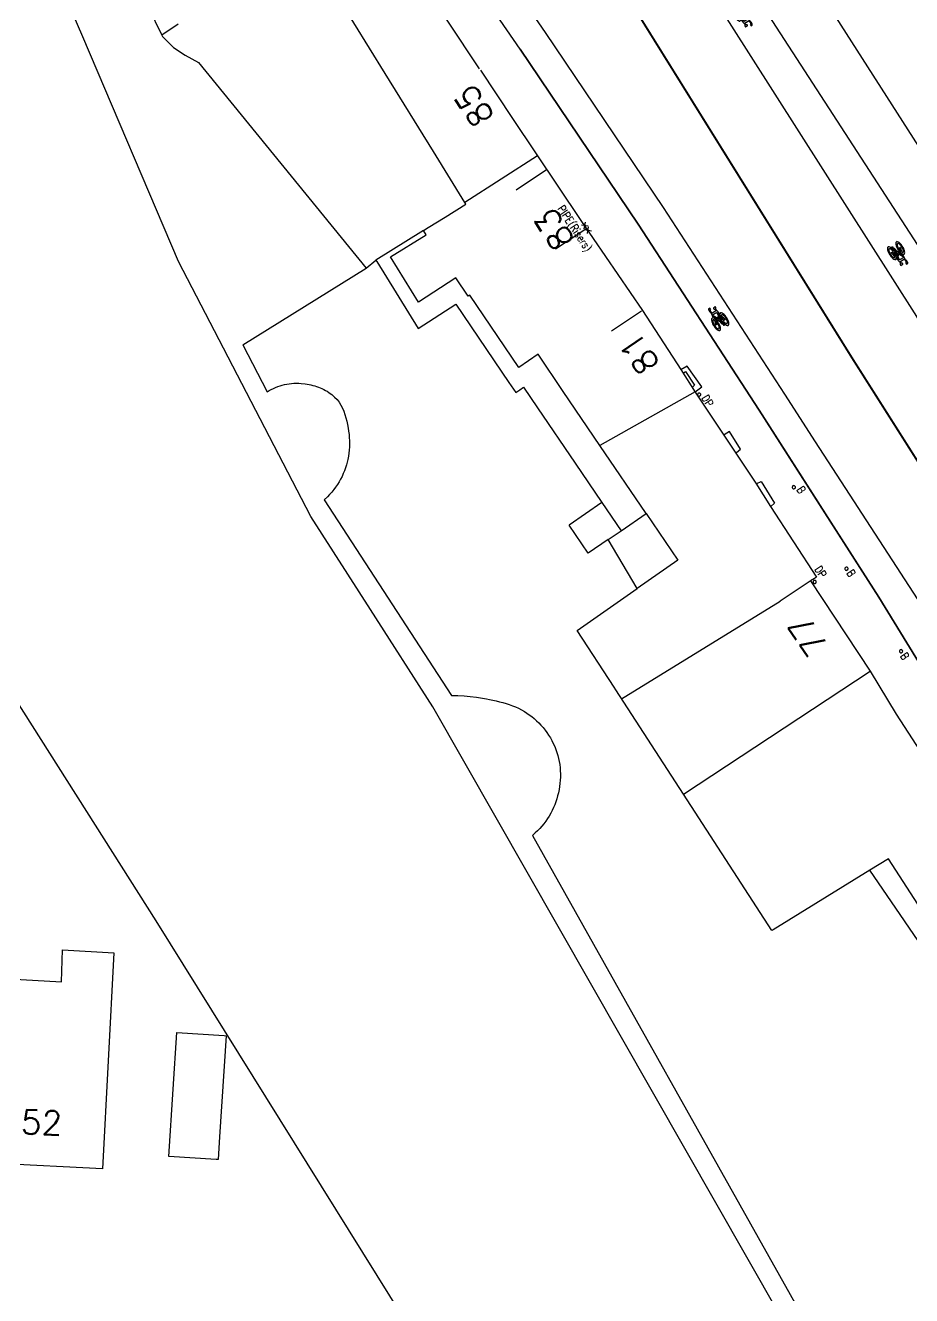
# Model space of a CAD drawing. Extents: x 427500 to 429848, y 434500 to 436505.
# Drawn here: x 427753.8 to 427798.1, y 436315.7 to 436379.2 of the extents above; entities that cross this region are included whole.
import ezdxf

# ---------------------------------------------------------------- set-up
doc = ezdxf.new("R2010")
doc.units = 0
doc.linetypes.add('1004', pattern=[6, 4, -2])
doc.layers.get('0').update_dxf_attribs({"color": 222})
for name, color, linetype in [('KTS_LINES', 7, 'Continuous'), ('LPTIP_Ex_Base', 8, 'Continuous'), ('PRO-MARKINGS', 7, 'Continuous'), ('PROPOSED', 1, 'Continuous')]:
    doc.layers.add(name, color=color, linetype=linetype)
doc.styles.add('MtXpl_Romans', font='romans__.ttf')
doc.styles.get("Standard").update_dxf_attribs({"font": 'romans.shx'})

# ---------------------------------------------------------------- blocks, each defined once
blk = doc.blocks.new('CIRCL')
at = {"color": 0, "linetype": 'ByBlock', "flags": 128}
for points in [[(0.5, 0), (0.475, 0.154), (0.404, 0.293), (0.293, 0.404), (0.154, 0.475), (0, 0.5), (-0.154, 0.475), (-0.293, 0.404), (-0.404, 0.293), (-0.475, 0.154), (-0.5, 0), (-0.475, -0.154), (-0.404, -0.293), (-0.293, -0.404), (-0.154, -0.475), (0, -0.5), (0.154, -0.475), (0.293, -0.404), (0.404, -0.293), (0.475, -0.154)], [(0.5, 0), (0.475, -0.154)]]:
    blk.add_lwpolyline(points, dxfattribs=at)
blk = doc.blocks.new('CROSS_1')
at = {"color": 0, "linetype": 'ByBlock', "flags": 128}
for points in [[(-0.5, 0.5), (0.5, -0.5)], [(0.5, 0.5), (-0.5, -0.5)]]:
    blk.add_lwpolyline(points, dxfattribs=at)
blk = doc.blocks.new('Bicycle-1057S')
h = blk.add_hatch(color=0)
h.dxf.hatch_style = 1
edge = h.paths.add_edge_path()
edge.add_arc((0.126, -0.094), 0.0265, 129.14176, 144.29195)
edge.add_arc((0.109, -0.082), 0.00544, 145.25426, 218.10853)
edge.add_arc((0.12, -0.073), 0.0199, 218.10853, 242.74374)
edge.add_arc((0.132, -0.049), 0.047, 242.74374, 256.11408)
edge.add_line((0.121, -0.094), (0.121, -0.109))
edge.add_line((0.121, -0.109), (0.171, -0.109))
edge.add_line((0.171, -0.109), (0.171, -0.086))
edge.add_line((0.171, -0.086), (0.236, -0.075))
edge.add_arc((0.294, 0.025), 0.116, 239.79269, 250.14899)
edge.add_arc((0.335, 0.139), 0.237, 250.14899, 261.49486)
edge.add_arc((0.363, 0.322), 0.422, 261.49486, 265.579)
edge.add_line((0.33, -0.099), (0.33, -0.111))
edge.add_arc((0.365, -1.095), 0.985, 92.03645, 98.71012)
edge.add_arc((0.3, -0.672), 0.557, 98.71012, 110.29757)
edge.add_arc((0.202, -0.408), 0.275, 110.29757, 131.76257)
edge.add_arc((0.057, -0.245), 0.0571, 131.76257, 180)
edge.add_arc((0.057, -0.245), 0.0571, 180, 228.23743)
edge.add_arc((0.202, -0.082), 0.275, 228.23743, 249.70243)
edge.add_arc((0.3, 0.182), 0.557, 249.70243, 261.28988)
edge.add_arc((0.365, 0.605), 0.985, 261.28988, 270)
edge.add_arc((0.365, 0.605), 0.985, 270, 278.71012)
edge.add_arc((0.43, 0.182), 0.557, 278.71012, 290.29757)
edge.add_arc((0.528, -0.082), 0.275, 290.29757, 311.76257)
edge.add_arc((0.673, -0.245), 0.0571, 311.76257, 360)
edge.add_arc((0.673, -0.245), 0.0571, 0, 48.23743)
edge.add_arc((0.528, -0.408), 0.275, 48.23743, 51.44869)
edge.add_line((0.699, -0.192), (0.956, -0.139))
edge.add_line((0.956, -0.139), (1.026, -0.149))
edge.add_arc((1.047, -0.145), 0.0216, 192.75229, 229.45567)
edge.add_arc((1.082, -0.102), 0.0766, 230.30149, 254.76939)
edge.add_arc((1.137, 0.09), 0.277, 254.21634, 263.95887)
edge.add_arc((1.111, -0.158), 0.0274, 263.33779, 292.27226)
edge.add_arc((1.118, -0.177), 0.00668, 300.23628, 358.28817)
edge.add_line((1.125, -0.178), (1.125, -0.069))
edge.add_arc((1.114, -0.07), 0.0109, 2.66115, 38.31498)
edge.add_arc((1.111, -0.073), 0.0152, 38.31498, 73.21773)
edge.add_arc((1.093, -0.132), 0.0768, 73.21773, 98.60632)
edge.add_arc((1.086, -0.088), 0.0331, 98.60632, 134.88022)
edge.add_line((1.063, -0.065), (1.033, -0.115))
edge.add_line((1.033, -0.115), (0.94, -0.101))
edge.add_line((0.94, -0.101), (0.94, 0.139))
edge.add_line((0.94, 0.139), (0.985, 0.135))
edge.add_arc((1.016, 0.332), 0.2, 260.93273, 290.38012)
edge.add_arc((1.105, 0.109), 0.0412, 71.00971, 118.23339, ccw=False)
edge.add_arc((1.116, 0.139), 0.00922, 6.47258, 70.69734, ccw=False)
edge.add_line((1.125, 0.14), (1.125, 0.09))
edge.add_line((1.125, 0.09), (1.215, 0.09))
edge.add_line((1.215, 0.09), (1.215, 0.155))
edge.add_arc((1.2, 0.153), 0.0157, 9.24225, 38.24503)
edge.add_arc((1.176, 0.134), 0.0458, 38.24503, 62.4014)
edge.add_arc((1.144, 0.074), 0.114, 62.4014, 80.15997)
edge.add_arc((1.117, -0.084), 0.273, 80.15997, 97.39464)
edge.add_arc((1.102, 0.033), 0.155, 97.39464, 115.94183)
edge.add_arc((1.009, 0.223), 0.0561, 265.44294, 296.48081, ccw=False)
edge.add_line((1.004, 0.167), (0.704, 0.196))
edge.add_arc((0.528, 0.407), 0.275, 309.87493, 311.78208)
edge.add_arc((0.673, 0.245), 0.0572, 311.78208, 360)
edge.add_arc((0.673, 0.245), 0.0572, 360, 408.21792)
edge.add_arc((0.528, 0.083), 0.275, 48.21792, 69.68965)
edge.add_arc((0.43, -0.182), 0.557, 69.68965, 81.284)
edge.add_arc((0.365, -0.604), 0.984, 81.284, 90)
edge.add_arc((0.365, -0.604), 0.984, 90, 98.716)
edge.add_arc((0.3, -0.182), 0.557, 98.716, 110.31035)
edge.add_arc((0.202, 0.083), 0.275, 110.31035, 131.78208)
edge.add_arc((0.057, 0.245), 0.0572, 131.78208, 180)
edge.add_arc((0.057, 0.245), 0.0572, 180, 228.21792)
edge.add_arc((0.202, 0.407), 0.275, 228.21792, 249.68965)
edge.add_arc((0.3, 0.672), 0.557, 249.68965, 261.284)
edge.add_arc((0.365, 1.094), 0.984, 261.284, 270)
edge.add_arc((0.365, 1.094), 0.984, 270, 278.716)
edge.add_arc((0.43, 0.672), 0.557, 278.716, 290.31035)
edge.add_arc((0.528, 0.407), 0.275, 290.31035, 298.74003)
edge.add_line((0.66, 0.166), (0.705, 0.162))
edge.add_line((0.705, 0.162), (0.409, 0.007))
edge.add_arc((0.362, -0.412), 0.422, 83.63101, 90)
edge.add_arc((0.362, -0.412), 0.422, 90, 98.50514)
edge.add_arc((0.335, -0.229), 0.237, 98.50514, 109.85101)
edge.add_arc((0.294, -0.115), 0.116, 109.85101, 131.07537)
edge.add_arc((0.233, -0.045), 0.0229, 131.07537, 180)
edge.add_arc((0.233, -0.045), 0.0229, 180, 222.68705)
edge.add_line((0.216, -0.061), (0.171, -0.068))
edge.add_line((0.171, -0.068), (0.171, -0.053))
edge.add_line((0.171, -0.053), (0.121, -0.053))
edge.add_line((0.121, -0.053), (0.121, -0.068))
edge.add_arc((0.13, -0.105), 0.0376, 103.02198, 123.3282)
edge = h.paths.add_edge_path(flags=16)
edge.add_line((0.801, 0.153), (0.85, 0.148))
edge.add_line((0.85, 0.148), (0.85, -0.091))
edge.add_line((0.85, -0.091), (0.515, -0.046))
edge.add_arc((0.492, -0.045), 0.0229, 357.68811, 360)
edge.add_arc((0.492, -0.045), 0.0229, 360, 405.67706)
edge.add_line((0.508, -0.029), (0.558, -0.02))
edge.add_line((0.558, -0.02), (0.558, -0.035))
edge.add_line((0.558, -0.035), (0.607, -0.035))
edge.add_line((0.607, -0.035), (0.607, -0.02))
edge.add_arc((0.596, 0.022), 0.0434, 284.70999, 308.66249)
edge.add_arc((0.619, -0.007), 0.00661, 308.66249, 417.05496)
edge.add_arc((0.597, -0.04), 0.0465, 57.05496, 77.92545)
edge.add_line((0.607, 0.005), (0.607, 0.02))
edge.add_line((0.607, 0.02), (0.558, 0.02))
edge.add_line((0.558, 0.02), (0.558, -0.003))
edge.add_line((0.558, -0.003), (0.49, -0.015))
edge.add_arc((0.431, -0.115), 0.116, 59.49861, 62.30136)
edge.add_line((0.485, -0.012), (0.801, 0.153))
edge = h.paths.add_edge_path(flags=16)
edge.add_arc((0.478, -0.358), 0.192, 65.84495, 69.56717)
edge.add_arc((0.41, -0.541), 0.387, 69.56717, 81.22761)
edge.add_arc((0.365, -0.833), 0.683, 81.22761, 87.06319)
edge.add_line((0.4, -0.151), (0.4, -0.215))
edge.add_line((0.4, -0.215), (0.557, -0.183))
edge = h.paths.add_edge_path(flags=16)
edge.add_arc((0.15, -0.245), 0.0404, 180, 228.03138)
edge.add_arc((0.252, -0.132), 0.192, 228.03138, 249.56717)
edge.add_arc((0.32, 0.051), 0.387, 249.56717, 261.22761)
edge.add_arc((0.365, 0.343), 0.683, 261.22761, 270)
edge.add_arc((0.365, 0.343), 0.683, 270, 278.77239)
edge.add_arc((0.41, 0.051), 0.387, 278.77239, 290.43283)
edge.add_arc((0.478, -0.132), 0.192, 290.43283, 311.96862)
edge.add_arc((0.58, -0.245), 0.0404, 311.96862, 360)
edge.add_arc((0.58, -0.245), 0.0404, 0, 48.03138)
edge.add_arc((0.478, -0.358), 0.192, 48.03138, 49.26933)
edge.add_line((0.604, -0.212), (0.388, -0.257))
edge.add_arc((0.36, -0.147), 0.113, 270, 284.48851, ccw=False)
edge.add_arc((0.36, -0.205), 0.0555, 244.00102, 269.62857, ccw=False)
edge.add_arc((0.34, -0.245), 0.0105, 177.42126, 242.47932, ccw=False)
edge.add_line((0.33, -0.245), (0.33, -0.151))
edge.add_arc((0.365, -0.833), 0.683, 92.93681, 98.77239)
edge.add_arc((0.32, -0.541), 0.387, 98.77239, 110.43283)
edge.add_arc((0.252, -0.358), 0.192, 110.43283, 131.96862)
edge.add_arc((0.15, -0.245), 0.0404, 131.96862, 180)
edge = h.paths.add_edge_path(flags=16)
edge.add_line((0.4, -0.111), (0.4, -0.098))
edge.add_arc((0.363, 0.322), 0.422, 275.10283, 278.50514)
edge.add_arc((0.39, 0.139), 0.237, 278.50514, 289.85101)
edge.add_arc((0.431, 0.025), 0.116, 289.85101, 297.57347)
edge.add_line((0.485, -0.078), (0.835, -0.125))
edge.add_line((0.835, -0.125), (0.653, -0.163))
edge.add_arc((0.528, -0.408), 0.275, 62.90217, 69.70243)
edge.add_arc((0.43, -0.672), 0.557, 69.70243, 81.28988)
edge.add_arc((0.365, -1.095), 0.985, 81.28988, 87.96355)
edge = h.paths.add_edge_path(flags=16)
edge.add_arc((0.445, -0.045), 0.0151, 0, 48.44895)
edge.add_arc((0.406, -0.089), 0.0737, 48.44895, 69.84062)
edge.add_arc((0.38, -0.16), 0.15, 69.84062, 81.35341)
edge.add_arc((0.362, -0.274), 0.265, 81.35341, 90)
edge.add_arc((0.362, -0.274), 0.265, 90, 98.64659)
edge.add_arc((0.345, -0.16), 0.15, 98.64659, 110.15938)
edge.add_arc((0.319, -0.089), 0.0737, 110.15938, 131.55105)
edge.add_arc((0.28, -0.045), 0.0151, 131.55105, 180)
edge.add_arc((0.28, -0.045), 0.0151, 180, 228.44895)
edge.add_arc((0.319, -0.001), 0.0737, 228.44895, 249.84062)
edge.add_arc((0.345, 0.07), 0.15, 249.84062, 261.35341)
edge.add_arc((0.363, 0.184), 0.265, 261.35341, 270)
edge.add_arc((0.363, 0.184), 0.265, 270, 278.64659)
edge.add_arc((0.38, 0.07), 0.15, 278.64659, 290.15938)
edge.add_arc((0.406, -0.001), 0.0737, 290.15938, 311.55105)
edge.add_arc((0.445, -0.045), 0.0151, 311.55105, 360)
edge = h.paths.add_edge_path(flags=16)
edge.add_arc((0.555, 0.536), 0.323, 256.44872, 264.55429)
edge.add_line((0.524, 0.214), (0.593, 0.207))
edge.add_arc((0.478, 0.363), 0.194, 306.46567, 311.7704)
edge.add_arc((0.581, 0.247), 0.0386, 311.7704, 360.56171)
edge.add_arc((0.581, 0.247), 0.0386, 0.56171, 49.35301)
edge.add_arc((0.48, 0.13), 0.194, 49.35301, 70.6246)
edge.add_arc((0.414, -0.061), 0.395, 70.6246, 82.01712)
edge.add_arc((0.371, -0.364), 0.702, 82.01712, 90.56171)
edge.add_arc((0.371, -0.364), 0.702, 90.56171, 99.1063)
edge.add_arc((0.322, -0.062), 0.395, 99.1063, 110.49881)
edge.add_arc((0.252, 0.127), 0.194, 110.49881, 131.7704)
edge.add_arc((0.149, 0.243), 0.0386, 131.7704, 180.56171)
edge.add_arc((0.149, 0.243), 0.0386, 180.56171, 229.35301)
edge.add_arc((0.25, 0.36), 0.194, 229.35301, 250.6246)
edge.add_arc((0.316, 0.551), 0.395, 250.6246, 262.01712)
edge.add_arc((0.359, 0.854), 0.702, 262.01712, 270.56171)
edge.add_arc((0.359, 0.854), 0.702, 270.56171, 279.1063)
edge.add_arc((0.408, 0.552), 0.395, 279.1063, 289.09811)
edge.add_line((0.537, 0.178), (0.465, 0.185))
edge.add_arc((0.501, 0.549), 0.366, 249.53024, 264.33211, ccw=False)
edge.add_arc((0.409, 0.302), 0.102, 219.81143, 249.53024, ccw=False)
edge.add_arc((0.339, 0.244), 0.0115, 182.90017, 219.81143, ccw=False)
edge.add_arc((0.333, 0.244), 0.00556, 121.34141, 182.90017, ccw=False)
edge.add_arc((0.357, 0.205), 0.051, 96.53118, 121.34141, ccw=False)
edge.add_arc((0.363, 0.155), 0.101, 77.38598, 96.53118, ccw=False)
edge.add_arc((0.375, 0.21), 0.0448, 58.98522, 77.38598, ccw=False)
edge.add_arc((0.538, 0.531), 0.316, 243.66701, 259.17542)
at = {"color": 0}
for p, q in [((0.33, -0.102), (0.329, -0.102)), ((0.33, -0.102), (0.329, -0.102)), ((0.329, -0.102), (0.329, -0.102)), ((0.33, -0.103), (0.329, -0.103)), ((0.329, -0.104), (0.33, -0.104)), ((0.33, -0.104), (0.329, -0.104)), ((0.329, -0.104), (0.329, -0.104)), ((0.329, -0.104), (0.329, -0.104)), ((0.329, -0.104), (0.329, -0.104)), ((0.329, -0.104), (0.329, -0.104)), ((0.329, -0.104), (0.329, -0.104)), ((0.33, -0.103), (0.33, -0.104))]:
    blk.add_line(p, q, dxfattribs=at)
for points in [[(0.109, -0.073, 0.066202), (0.104, -0.079, 0.329046), (0.104, -0.085, 0.107907), (0.111, -0.09, 0.058405), (0.121, -0.094), (0.121, -0.109), (0.171, -0.109), (0.171, -0.086), (0.236, -0.075, 0.045219), (0.255, -0.084, 0.049546), (0.3, -0.095, 0.017822), (0.33, -0.099), (0.33, -0.111, 0.029128), (0.216, -0.121, 0.050603), (0.107, -0.15, 0.093934), (0.019, -0.202, 0.21364), (0, -0.245, 0.21364), (0.019, -0.288, 0.093934), (0.107, -0.34, 0.050603), (0.216, -0.369, 0.038023), (0.365, -0.38, 0.038023), (0.514, -0.369, 0.050603), (0.623, -0.34, 0.093934), (0.711, -0.288, 0.21364), (0.73, -0.245, 0.21364), (0.711, -0.202, 0.014013), (0.699, -0.192), (0.956, -0.139), (1.026, -0.149, 0.161532), (1.033, -0.161, 0.107169), (1.062, -0.176, 0.042535), (1.108, -0.185, 0.126926), (1.122, -0.183, 0.258859), (1.125, -0.178), (1.125, -0.069, 0.156836), (1.123, -0.063, 0.15348), (1.115, -0.058, 0.111234), (1.081, -0.056, 0.15961), (1.063, -0.065), (1.033, -0.115), (0.94, -0.101), (0.94, 0.139), (0.985, 0.135, 0.1292), (1.086, 0.145, -0.209019), (1.119, 0.148, -0.287807), (1.125, 0.14), (1.125, 0.09), (1.215, 0.09), (1.215, 0.155, 0.127228), (1.212, 0.162, 0.105794), (1.197, 0.175, 0.077642), (1.164, 0.186, 0.075343), (1.082, 0.188, 0.081105), (1.034, 0.173, -0.136262), (1.004, 0.167), (0.704, 0.196, 0.008322), (0.711, 0.202, 0.213551), (0.73, 0.245, 0.213551), (0.711, 0.288, 0.093963), (0.623, 0.341, 0.050633), (0.514, 0.369, 0.038049), (0.365, 0.38, 0.038049), (0.216, 0.369, 0.050633), (0.107, 0.341, 0.093963), (0.019, 0.288, 0.213551), (0, 0.245, 0.213551), (0.019, 0.202, 0.093963), (0.107, 0.149, 0.050633), (0.216, 0.121, 0.038049), (0.365, 0.11, 0.038049), (0.514, 0.121, 0.050633), (0.623, 0.149, 0.036798), (0.66, 0.166), (0.705, 0.162), (0.409, 0.007, 0.027797), (0.362, 0.01, 0.037128), (0.3, 0.005, 0.049546), (0.255, -0.006, 0.092874), (0.218, -0.028, 0.216777), (0.21, -0.045, 0.188442), (0.216, -0.061), (0.171, -0.068), (0.171, -0.053), (0.121, -0.053), (0.121, -0.068, 0.088835), (0.109, -0.073)], [(0.479, 0.221, 0.035382), (0.524, 0.214), (0.593, 0.207, 0.02315), (0.607, 0.218, 0.216168), (0.62, 0.247, 0.216168), (0.607, 0.276, 0.093082), (0.545, 0.312, 0.04975), (0.468, 0.331, 0.0373), (0.364, 0.337, 0.0373), (0.26, 0.329, 0.04975), (0.184, 0.309, 0.093082), (0.123, 0.272, 0.216168), (0.11, 0.242, 0.216168), (0.123, 0.214, 0.093082), (0.185, 0.178, 0.04975), (0.262, 0.159, 0.0373), (0.366, 0.153, 0.0373), (0.47, 0.161, 0.043625), (0.537, 0.178), (0.465, 0.185, -0.064675), (0.373, 0.206, -0.130405), (0.33, 0.237, -0.162463), (0.328, 0.243, -0.275252), (0.33, 0.248, -0.10868), (0.351, 0.255, -0.083732), (0.385, 0.254, -0.080461), (0.398, 0.248, 0.067772)], [(0.801, 0.153), (0.85, 0.148), (0.85, -0.091), (0.515, -0.046, 0.010088), (0.515, -0.045, 0.201985), (0.508, -0.029), (0.558, -0.02), (0.558, -0.035), (0.607, -0.035), (0.607, -0.02, 0.104895), (0.623, -0.012, 0.511684), (0.623, -0.001, 0.091317), (0.607, 0.005), (0.607, 0.02), (0.558, 0.02), (0.558, -0.003), (0.49, -0.015, 0.01223), (0.485, -0.012)], [(0.11, -0.245, 0.2127), (0.123, -0.275, 0.094245), (0.185, -0.312, 0.050922), (0.261, -0.332, 0.038295), (0.365, -0.34, 0.038295), (0.469, -0.332, 0.050922), (0.545, -0.312, 0.094245), (0.607, -0.275, 0.2127), (0.62, -0.245, 0.2127), (0.607, -0.215, 0.005402), (0.604, -0.212), (0.388, -0.257, -0.063302), (0.36, -0.26, -0.11229), (0.336, -0.255, -0.291748), (0.33, -0.245), (0.33, -0.151, 0.025468), (0.261, -0.158, 0.050922), (0.185, -0.178, 0.094245), (0.123, -0.215, 0.2127)], [(0.46, -0.045, 0.214605), (0.455, -0.034, 0.093611), (0.431, -0.02, 0.050276), (0.402, -0.012, 0.037746), (0.362, -0.009, 0.037746), (0.323, -0.012, 0.050276), (0.294, -0.02, 0.093611), (0.27, -0.034, 0.214605), (0.265, -0.045, 0.214605), (0.27, -0.056, 0.093611), (0.294, -0.07, 0.050276), (0.323, -0.078, 0.037746), (0.362, -0.081, 0.037746), (0.402, -0.078, 0.050276), (0.431, -0.07, 0.093611), (0.455, -0.056, 0.214605)], [(0.4, -0.111), (0.4, -0.098, 0.014846), (0.425, -0.095, 0.049546), (0.47, -0.084, 0.033708), (0.485, -0.078), (0.835, -0.125), (0.653, -0.163, 0.02968), (0.623, -0.15, 0.050603), (0.514, -0.121, 0.029128)], [(0.557, -0.183, 0.016243), (0.545, -0.178, 0.050922), (0.469, -0.158, 0.025468), (0.4, -0.151), (0.4, -0.215)]]:
    blk.add_lwpolyline(points, format="xyb", close=True, dxfattribs=at)

msp = doc.modelspace()

# ---------------------------------------------------------------- linework, layer by layer
at = {"layer": 'LPTIP_Ex_Base', "color": 251, "true_color": 0x636466}
for p, q in [((427756.711, 436378.59), (427751.715, 436390.206)), ((427771.82, 436376.75), (427769.1, 436381.15)), ((427759.966, 436380.064), (427760.655, 436378.675)), ((427761.477, 436379.211), (427760.655, 436378.675)), ((427761.493, 436367.357), (427756.711, 436378.59)), ((427760.655, 436378.675), (427760.695, 436378.595)), ((427760.695, 436378.595), (427761.235, 436378.055)), ((427761.235, 436378.055), (427761.822, 436377.674)), ((427761.822, 436377.674), (427762.49, 436377.293)), ((427762.49, 436377.293), (427770.869, 436367.018)), ((427774.23, 436372.85), (427771.82, 436376.75)), ((427775.8, 436370.3), (427774.23, 436372.85)), ((427779.42, 436372.64), (427775.8, 436370.3)), ((427774.809, 436369.573), (427775.851, 436370.218)), ((427775.851, 436370.218), (427775.8, 436370.3)), ((427773.964, 436369.049), (427774.809, 436369.573)), ((427773.726, 436368.901), (427771.346, 436367.426)), ((427772.077, 436367.593), (427773.854, 436368.694)), ((427773.726, 436368.901), (427773.964, 436369.049)), ((427773.854, 436368.694), (427773.726, 436368.901)), ((427770.869, 436367.018), (427771.346, 436367.426)), ((427771.346, 436367.426), (427771.39, 436367.355)), ((427773.484, 436365.324), (427772.077, 436367.593)), ((427763.962, 436362.564), (427761.493, 436367.357)), ((427764.709, 436363.193), (427770.869, 436367.018)), ((427771.39, 436367.355), (427773.47, 436364)), ((427775.338, 436366.533), (427773.484, 436365.324)), ((427775.955, 436365.622), (427775.338, 436366.533)), ((427776.038, 436365.677), (427775.955, 436365.622)), ((427778.488, 436362.058), (427776.038, 436365.677)), ((427773.47, 436364), (427775.344, 436365.223)), ((427775.344, 436365.223), (427777.998, 436361.3)), ((427764.709, 436363.193), (427765.915, 436360.844)), ((427768.1, 436354.6), (427763.962, 436362.564)), ((427779.457, 436362.714), (427778.488, 436362.058)), ((427780.711, 436360.861), (427779.457, 436362.714)), ((427766.228, 436361.012), (427766.337, 436361.058)), ((427766.337, 436361.058), (427766.447, 436361.101)), ((427766.447, 436361.101), (427766.56, 436361.138)), ((427766.56, 436361.138), (427766.673, 436361.171)), ((427766.673, 436361.171), (427766.788, 436361.2)), ((427766.788, 436361.2), (427766.904, 436361.223)), ((427766.904, 436361.223), (427767.021, 436361.242)), ((427767.021, 436361.242), (427767.139, 436361.256)), ((427767.139, 436361.256), (427767.257, 436361.265)), ((427767.257, 436361.265), (427767.375, 436361.27)), ((427767.375, 436361.27), (427767.493, 436361.269)), ((427767.493, 436361.269), (427767.611, 436361.263)), ((427767.611, 436361.263), (427767.82, 436361.241)), ((427767.82, 436361.241), (427767.916, 436361.226)), ((427767.916, 436361.226), (427768.011, 436361.208)), ((427768.011, 436361.208), (427768.106, 436361.187)), ((427768.106, 436361.187), (427768.2, 436361.163)), ((427768.2, 436361.163), (427768.293, 436361.136)), ((427768.293, 436361.136), (427768.386, 436361.107)), ((427768.386, 436361.107), (427768.477, 436361.074)), ((427768.477, 436361.074), (427768.567, 436361.038)), ((427777.998, 436361.3), (427778.333, 436360.805)), ((427778.539, 436360.945), (427778.731, 436361.075)), ((427778.731, 436361.075), (427779.428, 436360.045)), ((427765.915, 436360.844), (427766.017, 436360.904)), ((427766.017, 436360.904), (427766.122, 436360.96)), ((427766.122, 436360.96), (427766.228, 436361.012)), ((427768.567, 436361.038), (427768.656, 436360.999)), ((427768.656, 436360.999), (427768.743, 436360.958)), ((427768.743, 436360.958), (427768.828, 436360.912)), ((427768.828, 436360.912), (427768.911, 436360.864)), ((427768.911, 436360.864), (427768.992, 436360.813)), ((427768.992, 436360.813), (427769.07, 436360.758)), ((427769.07, 436360.758), (427769.146, 436360.7)), ((427769.146, 436360.7), (427769.219, 436360.638)), ((427769.219, 436360.638), (427769.29, 436360.573)), ((427769.29, 436360.573), (427769.408, 436360.447)), ((427769.408, 436360.447), (427769.511, 436360.314)), ((427778.333, 436360.805), (427778.539, 436360.945)), ((427782.54, 436358.16), (427780.711, 436360.861)), ((427787.3, 436360.841), (427782.54, 436358.16)), ((427769.511, 436360.314), (427769.6, 436360.173)), ((427769.6, 436360.173), (427769.677, 436360.024)), ((427769.677, 436360.024), (427769.743, 436359.869)), ((427769.743, 436359.869), (427769.8, 436359.71)), ((427779.428, 436360.045), (427781.304, 436357.275)), ((427769.8, 436359.71), (427769.848, 436359.546)), ((427769.848, 436359.546), (427769.89, 436359.38)), ((427769.89, 436359.38), (427769.926, 436359.213)), ((427769.926, 436359.213), (427769.964, 436359.019)), ((427769.964, 436359.019), (427769.989, 436358.864)), ((427769.989, 436358.864), (427770.009, 436358.709)), ((427770.009, 436358.709), (427770.023, 436358.553)), ((427770.023, 436358.553), (427770.032, 436358.396)), ((427770.021, 436357.927), (427770.004, 436357.771)), ((427770.03, 436358.083), (427770.021, 436357.927)), ((427770.034, 436358.24), (427770.03, 436358.083)), ((427770.032, 436358.396), (427770.034, 436358.24)), ((427784.85, 436354.75), (427782.54, 436358.16)), ((427769.953, 436357.463), (427769.884, 436357.193)), ((427769.982, 436357.617), (427769.953, 436357.463)), ((427770.004, 436357.771), (427769.982, 436357.617)), ((427781.304, 436357.275), (427782.642, 436355.299)), ((427769.657, 436356.611), (427769.585, 436356.472)), ((427769.723, 436356.752), (427769.657, 436356.611)), ((427769.783, 436356.897), (427769.723, 436356.752)), ((427769.836, 436357.044), (427769.783, 436356.897)), ((427769.884, 436357.193), (427769.836, 436357.044)), ((427769.336, 436356.074), (427769.243, 436355.948)), ((427769.424, 436356.203), (427769.336, 436356.074)), ((427769.507, 436356.336), (427769.424, 436356.203)), ((427769.585, 436356.472), (427769.507, 436356.336)), ((427768.932, 436355.597), (427768.773, 436355.447)), ((427768.773, 436355.447), (427775.123, 436345.652)), ((427769.04, 436355.709), (427768.932, 436355.597)), ((427769.144, 436355.827), (427769.04, 436355.709)), ((427769.243, 436355.948), (427769.144, 436355.827)), ((427782.642, 436355.299), (427781, 436354.175)), ((427782.642, 436355.299), (427783.598, 436353.894)), ((427783.598, 436353.894), (427784.85, 436354.75)), ((427784.85, 436354.75), (427786.429, 436352.418)), ((427771.08, 436349.96), (427768.1, 436354.6)), ((427781.96, 436352.772), (427781, 436354.175)), ((427782.95, 436353.45), (427781.96, 436352.772)), ((427782.95, 436353.45), (427783.598, 436353.894)), ((427784.4, 436351), (427782.95, 436353.45)), ((427786.429, 436352.418), (427784.4, 436351)), ((427781.405, 436348.907), (427784.4, 436351)), ((427783.625, 436345.485), (427791.545, 436350.37)), ((427774.2, 436345.1), (427771.08, 436349.96)), ((427751.35, 436348.6), (427760.35, 436334.4)), ((427783.248, 436346.067), (427781.405, 436348.907)), ((427786.718, 436340.719), (427796.034, 436346.869)), ((427783.33, 436345.94), (427783.248, 436346.067)), ((427786.718, 436340.719), (427783.33, 436345.94)), ((427775.123, 436345.652), (427775.438, 436345.653)), ((427775.438, 436345.653), (427775.753, 436345.641)), ((427775.753, 436345.641), (427776.067, 436345.616)), ((427776.067, 436345.616), (427776.38, 436345.578)), ((427776.38, 436345.578), (427776.869, 436345.493)), ((427776.869, 436345.493), (427777.033, 436345.458)), ((427777.033, 436345.458), (427777.198, 436345.423)), ((427777.198, 436345.423), (427777.363, 436345.385)), ((427777.363, 436345.385), (427777.526, 436345.345)), ((427777.526, 436345.345), (427777.689, 436345.302)), ((427777.689, 436345.302), (427777.851, 436345.255)), ((427777.851, 436345.255), (427778.011, 436345.204)), ((427778.011, 436345.204), (427778.168, 436345.148)), ((427791.501, 436314.753), (427774.2, 436345.1)), ((427778.168, 436345.148), (427778.323, 436345.086)), ((427778.323, 436345.086), (427778.475, 436345.019)), ((427778.475, 436345.019), (427778.624, 436344.944)), ((427778.624, 436344.944), (427778.768, 436344.863)), ((427778.768, 436344.863), (427779.012, 436344.699)), ((427779.012, 436344.699), (427779.137, 436344.603)), ((427779.137, 436344.603), (427779.258, 436344.501)), ((427779.258, 436344.501), (427779.375, 436344.395)), ((427779.375, 436344.395), (427779.487, 436344.285)), ((427779.487, 436344.285), (427779.596, 436344.171)), ((427779.596, 436344.171), (427779.7, 436344.052)), ((427779.7, 436344.052), (427779.799, 436343.93)), ((427779.799, 436343.93), (427779.893, 436343.803)), ((427779.893, 436343.803), (427779.981, 436343.673)), ((427779.981, 436343.673), (427780.065, 436343.54)), ((427780.065, 436343.54), (427780.142, 436343.403)), ((427780.142, 436343.403), (427780.214, 436343.263)), ((427780.214, 436343.263), (427780.282, 436343.112)), ((427780.282, 436343.112), (427780.341, 436342.966)), ((427780.341, 436342.966), (427780.392, 436342.817)), ((427780.392, 436342.817), (427780.437, 436342.667)), ((427780.437, 436342.667), (427780.475, 436342.515)), ((427780.475, 436342.515), (427780.506, 436342.361)), ((427780.506, 436342.361), (427780.531, 436342.206)), ((427780.531, 436342.206), (427780.55, 436342.051)), ((427780.55, 436342.051), (427780.561, 436341.894)), ((427780.559, 436341.423), (427780.545, 436341.266)), ((427780.566, 436341.58), (427780.559, 436341.423)), ((427780.561, 436341.894), (427780.567, 436341.737)), ((427780.567, 436341.737), (427780.566, 436341.58)), ((427780.468, 436340.8), (427780.43, 436340.647)), ((427780.5, 436340.955), (427780.468, 436340.8)), ((427780.526, 436341.11), (427780.5, 436340.955)), ((427780.545, 436341.266), (427780.526, 436341.11)), ((427780.282, 436340.199), (427780.222, 436340.054)), ((427780.338, 436340.346), (427780.282, 436340.199)), ((427780.387, 436340.496), (427780.338, 436340.346)), ((427780.43, 436340.647), (427780.387, 436340.496)), ((427791.136, 436333.91), (427786.718, 436340.719)), ((427779.922, 436339.502), (427779.834, 436339.372)), ((427780.005, 436339.635), (427779.922, 436339.502)), ((427780.083, 436339.772), (427780.005, 436339.635)), ((427780.155, 436339.911), (427780.083, 436339.772)), ((427780.222, 436340.054), (427780.155, 436339.911)), ((427779.428, 436338.895), (427779.313, 436338.788)), ((427779.537, 436339.008), (427779.428, 436338.895)), ((427779.641, 436339.125), (427779.537, 436339.008)), ((427779.74, 436339.247), (427779.641, 436339.125)), ((427779.834, 436339.372), (427779.74, 436339.247)), ((427779.313, 436338.788), (427779.171, 436338.667)), ((427779.171, 436338.667), (427792.586, 436314.76)), ((427796.033, 436336.934), (427791.2, 436333.95)), ((427796.95, 436337.5), (427796.033, 436336.934)), ((427799.55, 436331.755), (427796.033, 436336.934)), ((427798.6, 436334.95), (427796.95, 436337.5)), ((427760.35, 436334.4), (427772.75, 436314.5)), ((427791.2, 436333.95), (427791.136, 436333.91)), ((427755.65, 436331.35), (427755.7, 436332.95)), ((427755.7, 436332.95), (427758.25, 436332.8)), ((427758.25, 436332.8), (427757.7, 436322)), ((427752, 436331.55), (427755.65, 436331.35)), ((427761.22, 436325.985), (427761.402, 436328.808)), ((427761.402, 436328.808), (427763.77, 436328.655)), ((427763.866, 436328.649), (427763.54, 436323.594)), ((427763.77, 436328.655), (427763.866, 436328.649)), ((427761.003, 436322.619), (427761.22, 436325.985)), ((427763.54, 436323.594), (427763.467, 436322.461)), ((427757.7, 436322), (427751.48, 436322.32)), ((427763.371, 436322.467), (427761.003, 436322.619)), ((427763.467, 436322.461), (427763.371, 436322.467))]:
    msp.add_line(p, q, dxfattribs=at)
at = {"layer": 'LPTIP_Ex_Base', "color": 251, "true_color": 0x636466, "flags": 128}
for points in [[(427778.561, 436377.96), (427773.073, 436385.925), (427767.36, 436394.203), (427767.294, 436394.295), (427767.199, 436394.427), (427767.091, 436394.576), (427766.987, 436394.716), (427766.904, 436394.823), (427766.844, 436394.892), (427766.797, 436394.939), (427766.757, 436394.972), (427766.72, 436394.996), (427766.68, 436395.02), (427766.638, 436395.041), (427766.597, 436395.056), (427766.556, 436395.066), (427766.516, 436395.072), (427766.476, 436395.076), (427766.435, 436395.075), (427766.392, 436395.07), (427766.351, 436395.062), (427766.316, 436395.054), (427766.291, 436395.049)], [(427776.523, 436376.987), (427773.322, 436381.816), (427772.574, 436382.904), (427772.292, 436382.735), (427771.9, 436383.384), (427769.282, 436387.573), (427769.381, 436387.66), (427768.83, 436388.548), (427768.234, 436389.58), (427768.162, 436389.537), (427764.981, 436393.982), (427765.033, 436394.023), (427764.888, 436394.263), (427764.802, 436394.228), (427764.731, 436394.32), (427764.694, 436394.368), (427764.636, 436394.327), (427761.608, 436392.164), (427761.795, 436391.914), (427761.626, 436391.797), (427760.716, 436391.172), (427759.315, 436393.081), (427756.029, 436390.761)], [(427778.561, 436377.96), (427784.458, 436369.224), (427790.499, 436359.914), (427796.479, 436350.579), (427800.489, 436344.022), (427802.285, 436340.967), (427807.646, 436332.017), (427808.385, 436330.751), (427808.411, 436330.701), (427808.426, 436330.667), (427808.435, 436330.641), (427808.44, 436330.616), (427808.442, 436330.582), (427808.443, 436330.538), (427808.44, 436330.49), (427808.433, 436330.44), (427808.423, 436330.392), (427808.407, 436330.347), (427808.382, 436330.304), (427808.348, 436330.261), (427808.312, 436330.222), (427808.279, 436330.188), (427808.257, 436330.164), (427808.102, 436329.989)], [(427776.573, 436376.911), (427778.177, 436374.495), (427781.59, 436369.402), (427784.667, 436364.897), (427786.58, 436361.948), (427787.304, 436360.826), (427790.334, 436356.269), (427791.064, 436355.099), (427793.366, 436351.578), (427793.261, 436351.506), (427793.069, 436351.388), (427796.034, 436346.869), (427797.344, 436344.725), (427798.538, 436342.87), (427798.839, 436342.364), (427799.304, 436341.618), (427802.639, 436336.365), (427802.558, 436336.323), (427802.437, 436336.26), (427802.532, 436336.094), (427804.073, 436333.41), (427803.246, 436332.955)], [(427779.868, 436371.933), (427778.361, 436370.925)], [(427781.833, 436368.97), (427780.326, 436367.962)], [(427784.619, 436364.874), (427783.112, 436363.866)], [(427787.3, 436360.841), (427787.641, 436361.082), (427786.903, 436362.121), (427786.584, 436361.944)], [(427786.693, 436361.773), (427786.823, 436361.852), (427787.272, 436361.164), (427787.157, 436361.062)], [(427789.367, 436357.811), (427789.563, 436357.968), (427789.019, 436358.859), (427788.748, 436358.686)], [(427790.381, 436356.258), (427790.59, 436356.364), (427791.27, 436355.274), (427791.076, 436355.112)], [(427793.052, 436351.378), (427791.545, 436350.37)]]:
    msp.add_lwpolyline(points, dxfattribs=at)
at = {"layer": 'PRO-MARKINGS', "linetype": '1004', "const_width": 0.1, "flags": 128}
msp.add_lwpolyline([(427760.891, 436417.591, 0.002962), (427762.954, 436414.283), (427795.134, 436362.538), (427805.414, 436346.331), (427820.431, 436322.319), (427831.59, 436306.168), (427837.771, 436295.932)], format="xyb", dxfattribs=at)
at = {"layer": 'PROPOSED', "flags": 128}
for points in [[(427837.716, 436313.412), (427827.77, 436322.626, -0.065566), (427825.102, 436325.841), (427800.031, 436365.682), (427778.654, 436398.681), (427771.666, 436409.75), (427766.011, 436418.625), (427766.011, 436418.625), (427764.578, 436417.742), (427764.578, 436417.742), (427770.245, 436408.849), (427777.237, 436397.775), (427798.35, 436364.598), (427798.338, 436364.616), (427823.655, 436324.365, 0.065621), (427826.187, 436321.366), (427837.491, 436310.893, -0.069463)], [(427774.308, 436386.777), (427779.801, 436378.805), (427785.709, 436370.052), (427791.76, 436360.726), (427793.291, 436358.336), (427804.172, 436341.6), (427806.682, 436337.519), (427825.492, 436306.881, -0.109459)]]:
    msp.add_lwpolyline(points, format="xyb", dxfattribs=at)
for points in [[(427823.556, 436306.212), (427804.979, 436336.471), (427804.607, 436337.09), (427802.285, 436340.967), (427800.489, 436344.022), (427796.479, 436350.579), (427792.028, 436357.527), (427790.499, 436359.914), (427784.458, 436369.224), (427778.561, 436377.96), (427773.073, 436385.925)], [(427792.563, 436382.327), (427800.211, 436370.375)]]:
    msp.add_lwpolyline(points, dxfattribs=at)

# ---------------------------------------------------------------- block references
at = {"layer": 'KTS_LINES'}
for p, rotation in [((427789.385, 436380.131), 301.225312523404), ((427797.149, 436368.211), 301.225312523404), ((427788.741, 436364.033), 121.4837653970659)]:
    msp.add_blockref('Bicycle-1057S', p, dxfattribs=dict(at, rotation=rotation))
at = {"layer": 'LPTIP_Ex_Base', "color": 251, "true_color": 0x636466}
for name, p, xscale, yscale, zscale, rotation in [('CROSS_1', (427781.784, 436369.161), 0.24, 0.24, 0.24, 124.393052), ('CROSS_1', (427781.946, 436368.925), 0.24, 0.24, 0.24, 124.393052), ('CIRCL', (427787.5, 436360.699), 0.16, 0.16, 0.16, 301.649207), ('CIRCL', (427792.23, 436356.069), 0.16, 0.16, 0.16, 302.825043), ('CIRCL', (427794.859, 436351.994), 0.16, 0.16, 0.16, 303.494776), ('CIRCL', (427793.273, 436351.333), 0.16, 0.16, 0.16, 301.649207), ('CIRCL', (427797.588, 436347.87), 0.16, 0.16, 0.16, 303.494776)]:
    msp.add_blockref(name, p, dxfattribs=dict(at, xscale=xscale, yscale=yscale, zscale=zscale, rotation=rotation))

# ---------------------------------------------------------------- texts
at = {"layer": 'LPTIP_Ex_Base', "color": 251, "true_color": 0x636466, "style": 'MtXpl_Romans'}
for s, rotation, p in [('85', 122.9, (427777.303, 436374.592)), ('83', 122.4, (427781.31, 436368.418)), ('81', 124.6, (427785.569, 436362.244)), ('77', 124.3, (427794.005, 436348.135)), ('52', 357.7, (427753.601, 436323.757))]:
    msp.add_text(s, height=1.2, rotation=rotation, dxfattribs=at).set_placement(p)
at = {"layer": 'LPTIP_Ex_Base', "color": 251, "true_color": 0x636466, "width": 0.8}
for s, rotation, p in [('PIPE(Risers)', 303.2431, (427780.407, 436369.996)), ('DP', 301.7417, (427787.599, 436360.531)), ('B', 303.56171, (427792.356, 436355.946)), ('DP', 303.53503, (427793.241, 436351.97)), ('B', 303.39755, (427794.847, 436351.786)), ('B', 304.12753, (427797.521, 436347.633))]:
    msp.add_text(s, height=0.4, rotation=rotation, dxfattribs=at).set_placement(p)

doc.saveas('drawing.dxf')
